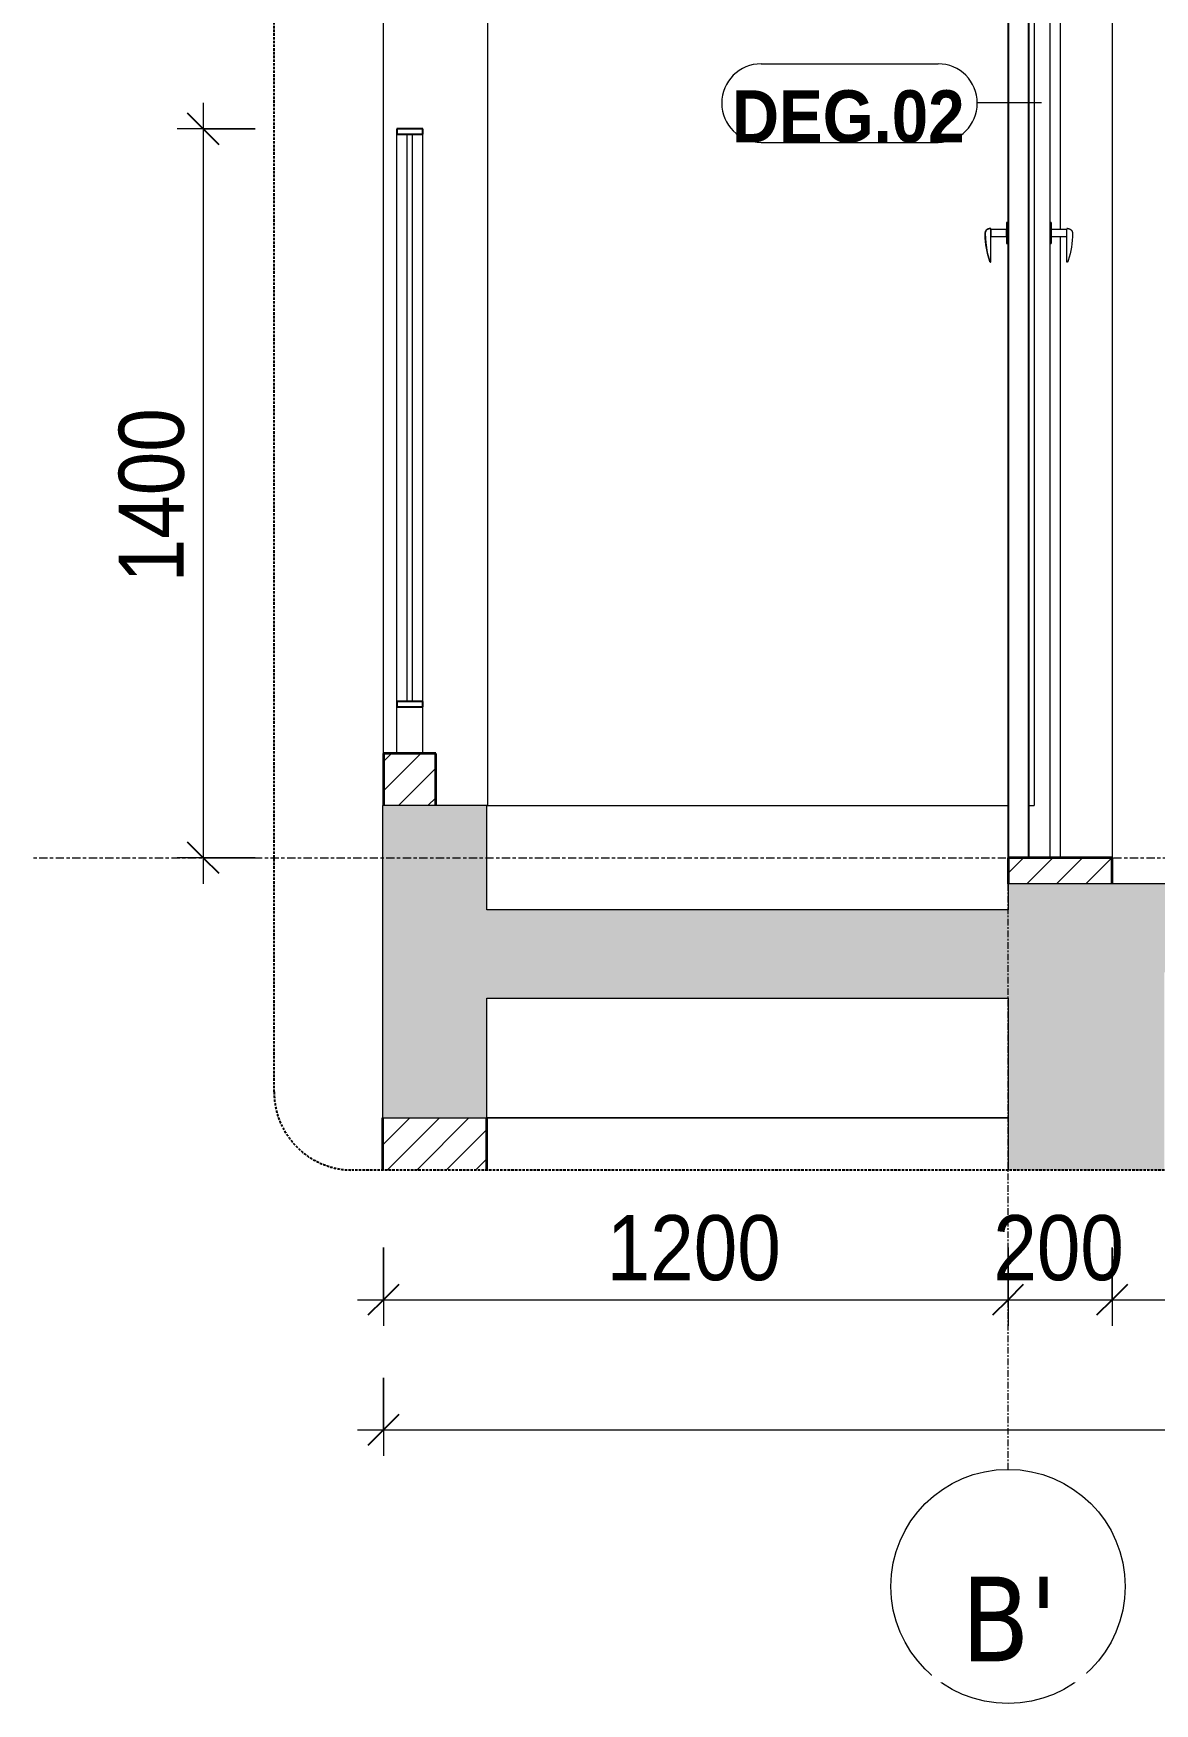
# Model space of a CAD drawing. Header units: millimetres. Extents: x 50254 to 245170, y 481 to 78637.
# Drawn here: x 65423 to 67577, y 575 to 3783 of the extents above; entities that cross this region are included whole.
import ezdxf

# ---------------------------------------------------------------- set-up
doc = ezdxf.new("R2010")
doc.units = ezdxf.units.MM
for name, pattern in [('Centre', [31.75, 6.35, -4.7625, 15.875, -4.7625]), ('Grid Line', [22.225, 12.7, -3.175, 3.175, -3.175]), ('Hidden', [7.14375, 4.7625, -2.38125])]:
    doc.linetypes.add(name, pattern=pattern)
for name, color, linetype, lineweight in [('0-4', 90, 'Continuous', 5), ('A-ANNO-DIMS', 211, 'Continuous', 9), ('A-ANNO-DIMS-50', 211, 'Continuous', 9), ('A-DETL-GENF', 92, 'Continuous', 18), ('A-DETL-GENF-4', 92, 'Hidden', 25), ('A-DETL-GENF-5', 9, 'Continuous', 18), ('A-DETL-THIN', 151, 'Continuous', 18), ('A-DOOR', 31, 'Continuous', 18), ('A-DOOR-4', 31, 'Continuous', 25), ('A-DOOR-FRAM', 31, 'Continuous', 25), ('A-DOOR-FRAM-1', 31, 'Continuous', 18), ('A-DOOR-GLAZ', 31, 'Continuous', 18), ('A-DOOR-IDEN', 31, 'Continuous', 9), ('A-FLOR-HRAL', 11, 'Continuous', 18), ('A-FLOR-HRAL-3', 11, 'Continuous', 25), ('A-FLOR-LEVL-2', 51, 'Centre', 9), ('A-WALL', 113, 'Continuous', 18), ('A-WALL-4', 250, 'Continuous', 35), ('A-WALL-PATT-2', 111, 'Continuous', 18), ('S-BEAM-1', 7, 'Continuous', 18), ('S-COLS', 52, 'Continuous', 18), ('S-GRID-1', 1, 'Grid Line', 9), ('S-GRID-IDEN', 1, 'Continuous', 9)]:
    doc.layers.add(name, color=color, linetype=linetype, lineweight=lineweight)
doc.styles.add('Arial_B_1', font='arialbd.ttf', dxfattribs={"width": 0.9, "height": 100})
doc.styles.add('Tahoma_B', font='tahomabd.ttf', dxfattribs={"height": 162.5})
doc.styles.add('UTM Avo', font='', dxfattribs={"width": 0.9, "height": 125})
doc.styles.get('UTM Avo').set_extended_font_data('UTM Avo')
doc.dimstyles.new('1_Dim_chi_tiet_2_5', dxfattribs={"dimscale": 304.8, "dimtxt": 124.912619, "dimasz": 0.19685, "dimexe": 0.164042, "dimexo": 0.0625, "dimgap": 0.016404, "dimtad": 1, "dimdec": 0, "dimrnd": 5, "dimzin": 0, "dimdsep": 46, "dimtxsty": 'UTM Avo', "dimblk1": 'OBLIQUE', "dimblk2": 'OBLIQUE', "dimsah": 1, "dimcen": 0.09, "dimdle": 0.164042, "dimazin": 0, "dimtfac": 1, "dimtdec": 4, "dimtix": 1, "dimtmove": 0, "dimatfit": 3, "dimfxl": 0.328084, "dimfxlon": 1, "dimtvp": 1, "dimtolj": 1, "dimtzin": 0, "dimarcsym": 2})
pattern_1 = [(45, (72580.485, 15375), (-28.28427, 28.28427), [])]

# ---------------------------------------------------------------- blocks, each defined once
blk = doc.blocks.new('NCV_TKTC_KET CAU_rvt-2-TKCS_CĂN HỘ LOẠI 1 - MẶT CẮT 1')
at = {"layer": 'S-BEAM-1'}
for p, q in [((23535.3, 2300), (24536.9, 2300)), ((23535.3, 1700), (24536.9, 1700))]:
    blk.add_line(p, q, dxfattribs=at)
blk = doc.blocks.new('DEG_02-DEG_03 - DEG_02-2500x2400mm-CỬA ĐI 02 CÁNH TRƯỢT-625766-TKCS_CĂN HỘ LOẠI 1 - MẶT CẮT 1')
at = {"layer": 'A-DOOR'}
for p, q in [((24616.9, 4560), (24616.9, 2200)), ((24503.9, 3408.7), (24502.6, 3408.7)), ((24503.9, 3343.9), (24503.9, 3408.7)), ((24533.9, 3407), (24503.9, 3407)), ((24503.9, 3407), (24503.9, 3393)), ((24533.9, 3407), (24503.9, 3407)), ((24536.9, 3420), (24533.9, 3420)), ((24536.9, 3420), (24533.9, 3420)), ((24533.9, 3420), (24533.9, 3380)), ((24533.9, 3393), (24533.9, 3407)), ((24536.9, 3380), (24536.9, 3420)), ((24619.9, 3420), (24616.9, 3420)), ((24619.9, 3420), (24619.9, 3400)), ((24649.9, 3407), (24619.9, 3407)), ((24649.9, 3399.2), (24649.9, 3408.3)), ((24503.9, 3393), (24533.9, 3393)), ((24503.9, 3393), (24533.9, 3393)), ((24533.9, 3380), (24536.9, 3380)), ((24533.9, 3380), (24536.9, 3380)), ((24616.9, 3380), (24619.9, 3380)), ((24619.9, 3400), (24619.9, 3380)), ((24619.9, 3393), (24649.9, 3393)), ((24649.9, 3345.2), (24649.9, 3399.2)), ((24503.9, 3343.9), (24503.9, 3343.7)), ((24503.9, 3343.7), (24503.9, 3343.8)), ((24649.9, 3343.7), (24649.9, 3345.2)), ((24649.9, 3345.2), (24649.9, 3343.7))]:
    blk.add_line(p, q, dxfattribs=at)
at = {"layer": 'A-DOOR', "flags": 128}
for points in [[(24493, 3399.2), (24493, 3399.6), (24493, 3400), (24493.1, 3400.3), (24493.1, 3400.7), (24493.2, 3401.1), (24493.3, 3401.5), (24493.4, 3401.8), (24493.5, 3402.2), (24493.6, 3402.5), (24493.7, 3402.9), (24493.9, 3403.2), (24494.1, 3403.6), (24494.2, 3403.9), (24494.4, 3404.2), (24494.6, 3404.5), (24494.9, 3404.9), (24495.1, 3405.2), (24495.3, 3405.4), (24495.6, 3405.7), (24495.9, 3406), (24496.1, 3406.3), (24496.4, 3406.5), (24496.7, 3406.7), (24497, 3407), (24497.3, 3407.2), (24497.7, 3407.4), (24498, 3407.5), (24498.3, 3407.7), (24498.7, 3407.9), (24499, 3408), (24499.4, 3408.2), (24499.7, 3408.3), (24500.1, 3408.4), (24500.5, 3408.5), (24500.8, 3408.5), (24501.2, 3408.6), (24501.6, 3408.6), (24502, 3408.7), (24502.3, 3408.7), (24502.4, 3408.7)], [(24502.6, 3408.7), (24500.5, 3408.4), (24498.5, 3407.8), (24496.6, 3406.6), (24495.1, 3405.2), (24494, 3403.3), (24493.2, 3401.3), (24493, 3399.2)], [(24502.6, 3408.7), (24502.6, 3408.7), (24502.6, 3408.7), (24502.5, 3408.7), (24502.5, 3408.7), (24502.5, 3408.7), (24502.5, 3408.7), (24502.5, 3408.7), (24502.5, 3408.7), (24502.4, 3408.7), (24502.4, 3408.7), (24502.4, 3408.7), (24502.4, 3408.7)], [(24502.4, 3408.7), (24502.4, 3408.7), (24502.4, 3408.7), (24502.4, 3408.7), (24502.5, 3408.7), (24502.5, 3408.7), (24502.5, 3408.7), (24502.5, 3408.7), (24502.5, 3408.7), (24502.5, 3408.7), (24502.6, 3408.7), (24502.6, 3408.7), (24502.6, 3408.7), (24502.6, 3408.7), (24502.7, 3408.7), (24502.7, 3408.7), (24502.7, 3408.7), (24502.8, 3408.7), (24502.8, 3408.7), (24502.8, 3408.7), (24502.9, 3408.7), (24502.9, 3408.7), (24503, 3408.7), (24503, 3408.7), (24503.1, 3408.7), (24503.1, 3408.7), (24503.2, 3408.7), (24503.2, 3408.7), (24503.3, 3408.7), (24503.3, 3408.7), (24503.4, 3408.7), (24503.4, 3408.7), (24503.5, 3408.7), (24503.6, 3408.7), (24503.6, 3408.7), (24503.7, 3408.7), (24503.7, 3408.7), (24503.8, 3408.7), (24503.9, 3408.7), (24503.9, 3408.7), (24503.9, 3408.7)], [(24649.9, 3408.7), (24650, 3408.7), (24650.1, 3408.7), (24650.1, 3408.7), (24650.2, 3408.7), (24650.2, 3408.7), (24650.3, 3408.7), (24650.4, 3408.7), (24650.4, 3408.7), (24650.5, 3408.7), (24650.5, 3408.7), (24650.6, 3408.7), (24650.6, 3408.7), (24650.7, 3408.7), (24650.7, 3408.7), (24650.8, 3408.7), (24650.8, 3408.7), (24650.9, 3408.7), (24650.9, 3408.7), (24651, 3408.7), (24651, 3408.7), (24651.1, 3408.7), (24651.1, 3408.7), (24651.1, 3408.7), (24651.2, 3408.7), (24651.2, 3408.7), (24651.2, 3408.7), (24651.3, 3408.7), (24651.3, 3408.7), (24651.3, 3408.7), (24651.3, 3408.7), (24651.4, 3408.7), (24651.4, 3408.7), (24651.4, 3408.7), (24651.4, 3408.7), (24651.4, 3408.7), (24651.4, 3408.7), (24651.4, 3408.7), (24651.4, 3408.7), (24651.4, 3408.7)], [(24651.4, 3408.7), (24651.4, 3408.7), (24651.4, 3408.7), (24651.4, 3408.7), (24651.4, 3408.7), (24651.4, 3408.7), (24651.4, 3408.7), (24651.4, 3408.7), (24651.4, 3408.7), (24651.3, 3408.7), (24651.3, 3408.7), (24651.3, 3408.7), (24651.3, 3408.7), (24651.2, 3408.7), (24651.2, 3408.7), (24651.2, 3408.7), (24651.1, 3408.7), (24651.1, 3408.7), (24651.1, 3408.7), (24651, 3408.7), (24651, 3408.7), (24650.9, 3408.7), (24650.9, 3408.7), (24650.8, 3408.7), (24650.8, 3408.7), (24650.7, 3408.7), (24650.7, 3408.7), (24650.6, 3408.7), (24650.6, 3408.7), (24650.5, 3408.7), (24650.5, 3408.7), (24650.4, 3408.7), (24650.4, 3408.7), (24650.3, 3408.7), (24650.2, 3408.7), (24650.2, 3408.7), (24650.1, 3408.7), (24650.1, 3408.7), (24650, 3408.7), (24650, 3408.7), (24649.9, 3408.7)], [(24651.4, 3408.7), (24651.8, 3408.7), (24652.2, 3408.6), (24652.6, 3408.6), (24652.9, 3408.5), (24653.3, 3408.5), (24653.7, 3408.4), (24654, 3408.3), (24654.4, 3408.2), (24654.8, 3408.1), (24655.1, 3407.9), (24655.5, 3407.8), (24655.8, 3407.6), (24656.1, 3407.4), (24656.5, 3407.2), (24656.8, 3407), (24657.1, 3406.8), (24657.4, 3406.6), (24657.7, 3406.3), (24657.9, 3406.1), (24658.2, 3405.8), (24658.5, 3405.5), (24658.7, 3405.2), (24659, 3404.9), (24659.2, 3404.6), (24659.4, 3404.3), (24659.6, 3404), (24659.8, 3403.7), (24659.9, 3403.3), (24660.1, 3403), (24660.2, 3402.6), (24660.4, 3402.3), (24660.5, 3401.9), (24660.6, 3401.6), (24660.7, 3401.2), (24660.7, 3400.8), (24660.8, 3400.4), (24660.8, 3400.1), (24660.9, 3399.7), (24660.9, 3399.3), (24660.9, 3399.2)], [(24502.1, 3345.2), (24500.1, 3351.5), (24498.3, 3357.8), (24496.7, 3364.2), (24495.5, 3370.7), (24494.5, 3377.2), (24493.7, 3383.8), (24493.2, 3390.3), (24493, 3396.9), (24493, 3399.2)], [(24493, 3399.2), (24494, 3380.9), (24497.1, 3362.8), (24502.2, 3345.2)], [(24660.9, 3399.2), (24660.8, 3392.6), (24660.4, 3386), (24659.7, 3379.5), (24658.8, 3373), (24657.6, 3366.5), (24656.2, 3360.1), (24654.5, 3353.7), (24652.5, 3347.4), (24651.8, 3345.2)], [(24503.9, 3343.7), (24503.8, 3343.7), (24503.8, 3343.7), (24503.7, 3343.7), (24503.6, 3343.8), (24503.5, 3343.8), (24503.4, 3343.8), (24503.3, 3343.9), (24503.2, 3343.9), (24503.1, 3343.9), (24503.1, 3344), (24503, 3344), (24502.9, 3344.1), (24502.8, 3344.2), (24502.8, 3344.2), (24502.7, 3344.3), (24502.6, 3344.3), (24502.6, 3344.4), (24502.5, 3344.5), (24502.4, 3344.6), (24502.4, 3344.6), (24502.3, 3344.7), (24502.3, 3344.8), (24502.2, 3344.9), (24502.2, 3345), (24502.2, 3345), (24502.1, 3345.1), (24502.1, 3345.2)], [(24502.2, 3345.2), (24502.5, 3344.7), (24502.9, 3344.3), (24503.4, 3344), (24503.9, 3343.9)], [(24651.8, 3345.2), (24651.8, 3345.1), (24651.7, 3345), (24651.7, 3345), (24651.6, 3344.9), (24651.6, 3344.8), (24651.5, 3344.7), (24651.5, 3344.6), (24651.4, 3344.6), (24651.4, 3344.5), (24651.3, 3344.4), (24651.2, 3344.3), (24651.2, 3344.3), (24651.1, 3344.2), (24651, 3344.2), (24651, 3344.1), (24650.9, 3344), (24650.8, 3344), (24650.7, 3343.9), (24650.6, 3343.9), (24650.6, 3343.9), (24650.5, 3343.8), (24650.4, 3343.8), (24650.3, 3343.8), (24650.2, 3343.7), (24650.1, 3343.7), (24650, 3343.7), (24649.9, 3343.7)]]:
    blk.add_lwpolyline(points, dxfattribs=at)
at = {"layer": 'A-DOOR-4'}
for p, q in [((24576.9, 4560), (24536.9, 4560)), ((24536.9, 4560), (24536.9, 2200)), ((24576.9, 2200), (24576.9, 4560)), ((24536.9, 2200), (24576.9, 2200))]:
    blk.add_line(p, q, dxfattribs=at)
at = {"layer": 'A-DOOR-FRAM'}
for p, q in [((24636.9, 4600), (24536.9, 4600)), ((24536.9, 4600), (24536.9, 4560)), ((24636.9, 4560), (24636.9, 4600)), ((24536.9, 4560), (24636.9, 4560))]:
    blk.add_line(p, q, dxfattribs=at)
at = {"layer": 'A-DOOR-FRAM-1'}
for p, q in [((24636.9, 4560), (24636.9, 3407)), ((24636.9, 3393.1), (24636.9, 2200))]:
    blk.add_line(p, q, dxfattribs=at)
at = {"layer": 'A-DOOR-GLAZ'}
for p, q in [((24586.9, 4460), (24576.9, 4460)), ((24586.9, 4460), (24586.9, 2300)), ((24576.9, 2300), (24586.9, 2300))]:
    blk.add_line(p, q, dxfattribs=at)
blk = doc.blocks.new('Railing - 50 x 10mm-V24-TKCS_CĂN HỘ LOẠI 1 - MẶT CẮT 1')
at = {"layer": 'A-FLOR-HRAL'}
for p, q in [((23362.4, 2500), (23362.4, 3590)), ((23412.4, 2500), (23412.4, 3590)), ((23362.4, 2400), (23362.4, 2490)), ((23412.4, 2400), (23412.4, 2490))]:
    blk.add_line(p, q, dxfattribs=at)
blk = doc.blocks.new('Railing - 10mm-V25-TKCS_CĂN HỘ LOẠI 1 - MẶT CẮT 1')
at = {"layer": 'A-FLOR-HRAL'}
for p, q in [((23382.4, 2500), (23382.4, 3590)), ((23392.4, 2500), (23392.4, 3590))]:
    blk.add_line(p, q, dxfattribs=at)
blk = doc.blocks.new('Railing - Railing-1602689-TKCS_CĂN HỘ LOẠI 1 - MẶT CẮT 1')
at = {"layer": 'A-FLOR-HRAL-3'}
for p, q in [((23412.4, 3600), (23362.4, 3600)), ((23362.4, 3600), (23362.4, 3590)), ((23412.4, 3590), (23412.4, 3600)), ((23362.4, 3590), (23412.4, 3590)), ((23412.4, 2500), (23362.4, 2500)), ((23362.4, 2500), (23362.4, 2490)), ((23362.4, 2490), (23412.4, 2490)), ((23412.4, 2490), (23412.4, 2500))]:
    blk.add_line(p, q, dxfattribs=at)
for name in ['Railing - 50 x 10mm-V24-TKCS_CĂN HỘ LOẠI 1 - MẶT CẮT 1', 'Railing - 10mm-V25-TKCS_CĂN HỘ LOẠI 1 - MẶT CẮT 1']:
    blk.add_blockref(name, (0, 0))
blk = doc.blocks.new('BORDER VIEW - BORDER VIEW-3678723-TKCS_CĂN HỘ LOẠI 1 - MẶT CẮT 1')
at = {"layer": 'A-DETL-GENF-4'}
for p, q in [((23126.9, 1750), (23126.9, 5773)), ((33752.8, 1600), (23276.9, 1600))]:
    blk.add_line(p, q, dxfattribs=at)
blk.add_arc((23276.9, 1750), 150, 180, 270, dxfattribs=at)
blk = doc.blocks.new('Grid - M_Grid Head - Circle-353313-TKCS_CĂN HỘ LOẠI 1 - MẶT CẮT 1')
at = {"layer": 'S-GRID-IDEN'}
blk.add_circle((25536.9, 800), 225, dxfattribs=at)
blk = doc.blocks.new('STN_Door Tag - STN_Door Tag-1788670-TKCS_CĂN HỘ LOẠI 1 - MẶT CẮT 1')
at = {"layer": 'A-DOOR-IDEN'}
for p, q in [((24062.4, 3724.9), (24402.4, 3724.9)), ((24062.4, 3574), (24402.4, 3574))]:
    blk.add_line(p, q, dxfattribs=at)
for centre, start, end in [((24062.4, 3649.5), 90, 270), ((24402.4, 3649.5), 270, 90)]:
    blk.add_arc(centre, 75.5, start, end, dxfattribs=at)
blk = doc.blocks.new('DIMBLOCK38-TKCS_CĂN HỘ LOẠI 1 - MẶT CẮT 1')
at = {"layer": 'A-ANNO-DIMS-50', "lineweight": 25}
for p, q in [((65749.2, 3600), (65719.2, 3630)), ((65749.2, 3600), (65779.2, 3570)), ((65749.2, 2200), (65719.2, 2230)), ((65749.2, 2200), (65779.2, 2170))]:
    blk.add_line(p, q, dxfattribs=at)
at = {"layer": 'A-ANNO-DIMS-50'}
for p, q in [((65749.2, 3650), (65749.2, 2150)), ((65849.2, 3600), (65699.2, 3600)), ((65749.2, 3600), (65849.2, 3600)), ((65849.2, 2200), (65699.2, 2200)), ((65749.2, 2200), (65849.2, 2200))]:
    blk.add_line(p, q, dxfattribs=at)
at = {"layer": 'A-ANNO-DIMS-50', "color": 0, "insert": (65586.8, 2728.8), "char_height": 125, "width": 410.824, "attachment_point": 1, "rotation": 90, "line_spacing_factor": 1.110334, "style": 'UTM Avo'}
blk.add_mtext('1400', dxfattribs=at)
blk = doc.blocks.new('_Oblique')
at = {"color": 0, "linetype": 'ByBlock', "lineweight": -2}
blk.add_line((-0.5, -0.5), (0.5, 0.5), dxfattribs=at)
blk = doc.blocks.new('DIMBLOCK40-TKCS_CĂN HỘ LOẠI 1 - MẶT CẮT 1')
at = {"layer": 'A-ANNO-DIMS-50'}
for p, q in [((66095.4, 1450.9), (66095.4, 1300.9)), ((66095.4, 1350.9), (66095.4, 1450.9)), ((67295.4, 1450.9), (67295.4, 1300.9)), ((67295.4, 1350.9), (67295.4, 1450.9)), ((66045.4, 1350.9), (67295.4, 1350.9))]:
    blk.add_line(p, q, dxfattribs=at)
at = {"layer": 'A-ANNO-DIMS-50', "lineweight": 25}
for p, q in [((66095.4, 1350.9), (66125.4, 1380.9)), ((67295.4, 1350.9), (67325.4, 1380.9)), ((66095.4, 1350.9), (66065.4, 1320.9)), ((67295.4, 1350.9), (67265.4, 1320.9))]:
    blk.add_line(p, q, dxfattribs=at)
at = {"layer": 'A-ANNO-DIMS-50', "color": 0, "insert": (66524.2, 1513.3), "char_height": 125, "width": 410.824, "attachment_point": 1, "line_spacing_factor": 1.110334, "style": 'UTM Avo'}
blk.add_mtext('1200', dxfattribs=at)
blk = doc.blocks.new('DIMBLOCK41-TKCS_CĂN HỘ LOẠI 1 - MẶT CẮT 1')
at = {"layer": 'A-ANNO-DIMS-50'}
for p, q in [((67295.4, 1450.9), (67295.4, 1300.9)), ((67295.4, 1350.9), (67295.4, 1450.9)), ((67495.4, 1450.9), (67495.4, 1300.9)), ((67495.4, 1350.9), (67495.4, 1450.9)), ((67295.4, 1350.9), (67495.4, 1350.9))]:
    blk.add_line(p, q, dxfattribs=at)
at = {"layer": 'A-ANNO-DIMS-50', "lineweight": 25}
for p, q in [((67295.4, 1350.9), (67325.4, 1380.9)), ((67495.4, 1350.9), (67525.4, 1380.9)), ((67295.4, 1350.9), (67265.4, 1320.9)), ((67495.4, 1350.9), (67465.4, 1320.9))]:
    blk.add_line(p, q, dxfattribs=at)
at = {"layer": 'A-ANNO-DIMS-50', "color": 0, "insert": (67267, 1513.3), "char_height": 125, "width": 308.118, "attachment_point": 1, "line_spacing_factor": 1.110334, "style": 'UTM Avo'}
blk.add_mtext('200', dxfattribs=at)
blk = doc.blocks.new('DIMBLOCK42-TKCS_CĂN HỘ LOẠI 1 - MẶT CẮT 1')
at = {"layer": 'A-ANNO-DIMS-50'}
for p, q in [((67495.4, 1450.9), (67495.4, 1300.9)), ((67495.4, 1350.9), (67495.4, 1450.9)), ((76095.4, 1450.9), (76095.4, 1300.9)), ((76095.4, 1350.9), (76095.4, 1450.9)), ((67495.4, 1350.9), (76095.4, 1350.9))]:
    blk.add_line(p, q, dxfattribs=at)
at = {"layer": 'A-ANNO-DIMS-50', "lineweight": 25}
for p, q in [((67495.4, 1350.9), (67525.4, 1380.9)), ((76095.4, 1350.9), (76125.4, 1380.9)), ((67495.4, 1350.9), (67465.4, 1320.9)), ((76095.4, 1350.9), (76065.4, 1320.9))]:
    blk.add_line(p, q, dxfattribs=at)
at = {"layer": 'A-ANNO-DIMS-50', "color": 0, "insert": (71624.2, 1513.3), "char_height": 125, "width": 410.824, "attachment_point": 1, "line_spacing_factor": 1.110334, "style": 'UTM Avo'}
blk.add_mtext('8600', dxfattribs=at)
blk = doc.blocks.new('DIMBLOCK44-TKCS_CĂN HỘ LOẠI 1 - MẶT CẮT 1')
at = {"layer": 'A-ANNO-DIMS-50'}
for p, q in [((66095.4, 1200.9), (66095.4, 1050.9)), ((66095.4, 1100.9), (66095.4, 1200.9)), ((76295.4, 1200.9), (76295.4, 1050.9)), ((76295.4, 1100.9), (76295.4, 1200.9)), ((66045.4, 1100.9), (76345.4, 1100.9))]:
    blk.add_line(p, q, dxfattribs=at)
at = {"layer": 'A-ANNO-DIMS-50', "lineweight": 25}
for p, q in [((66095.4, 1100.9), (66125.4, 1130.9)), ((76295.4, 1100.9), (76325.4, 1130.9)), ((66095.4, 1100.9), (66065.4, 1070.9)), ((76295.4, 1100.9), (76265.4, 1070.9))]:
    blk.add_line(p, q, dxfattribs=at)
at = {"layer": 'A-ANNO-DIMS-50', "color": 0, "insert": (70981.4, 1263.3), "char_height": 125, "width": 513.53, "attachment_point": 1, "line_spacing_factor": 1.110334, "style": 'UTM Avo'}
blk.add_mtext('10200', dxfattribs=at)

msp = doc.modelspace()

# ---------------------------------------------------------------- hatches: boundary and pattern name
at = {"layer": 'A-DETL-GENF-5'}
h = msp.add_hatch(dxfattribs=at)
h.set_pattern_fill('FP_4', color=256, style=0, pattern_type=2)
h.set_pattern_definition([(50, (72580.5, 15375), (364.368, -31.878), [38.1, -419.1]), (355, (72580.5, 15375), (-70.486, 382.113), [30.48, -335.28]), (100.451, (72610.85, 15372.34), (293.885, 350.233), [32.38, -356.18]), (46.184, (72580.5, 15476.6), (542.158, -84.086), [57.15, -628.65]), (96.636, (72625.67, 15469.6), (474.805, 494.855), [48.57, -534.27]), (351.184, (72580.5, 15476.6), (474.81, 494.85), [45.72, -502.92]), (21, (72631.3, 15451.2), (303.2285, -204.5305), [38.1, -419.1]), (326, (72631.3, 15451.2), (123.604, 368.376), [30.48, -335.28]), (71.451, (72656.55, 15434.16), (426.834, 163.843), [32.38, -356.18]), (37.5, (72580.49, 15375), (6.1766, 169.1102), [3.353, -327.863, 3.353, -337.007, -336.55]), (37.5, (72580.49, 15375), (6.1766, 169.1102), [-671.576, 3.353, -333.197]), (7.5, (72580.49, 15375), (133.6389, 200.3615), [3.353, -190.703, 3.353, -320.243, -128.27]), (7.5, (72580.49, 15375), (133.6389, 200.3615), [-517.652, 3.353, -124.917]), (327.5, (72467.2, 15375), (271.1818, -11.4584), [3.353, -123.647, 3.353, -392.887, -525.78]), (327.5, (72467.2, 15375), (271.1818, -11.4584), [-523.24, 3.353, -522.427]), (317.5, (72416.4, 15375), (296.2585, 50.853), [3.353, -161.747, 3.353, -259.791, -373.38]), (317.5, (72416.4, 15375), (296.2585, 50.853), [-428.244, 3.353, -370.027]), (45, (72580.49, 15375), (-125.7236, 125.7236), []), (45, (72580.49, 15565.5), (-125.7236, 125.7236), [])])
h.paths.add_polyline_path([(67555.9, 1600), (67595.4, 1600), (67595.4, 1980), (71595.4, 1980), (71595.4, 1750), (71795.4, 1750), (71795.4, 1980), (75693.4, 1980), (75693.4, 1700), (76293.4, 1700), (76293.4, 1960), (76661.3, 1960), (76661.3, 2130), (76293.4, 2130), (76293.4, 2150), (67295.4, 2150), (67295.4, 2100), (66293.8, 2100), (66293.8, 2300), (66093.8, 2300), (66093.8, 1700), (66293.8, 1700), (66293.8, 1930), (67295.4, 1930), (67295.4, 1600), (67308.1, 1600)])
at = {"layer": 'A-WALL-PATT-2'}
h = msp.add_hatch(dxfattribs=at)
h.set_pattern_fill('FP_3', color=256, style=0, pattern_type=2)
h.set_pattern_definition(pattern_1)
h.paths.add_polyline_path([(67335.4, 2150), (67495.4, 2150), (67495.4, 2200), (67295.4, 2200), (67295.4, 2150), (67310.1, 2150)])
h.paths.add_polyline_path([(67295.4, 4600), (67495.4, 4600), (67495.4, 4950), (67295.4, 4950)])
h = msp.add_hatch(dxfattribs=at)
h.set_pattern_fill('FP_3', color=256, style=0, pattern_type=2)
h.set_pattern_definition(pattern_1)
h.paths.add_polyline_path([(66195.8, 2300), (66195.8, 2400), (66095.8, 2400), (66095.8, 2300), (66170.8, 2300)])
h = msp.add_hatch(dxfattribs=at)
h.set_pattern_fill('FP_3', color=256, style=0, pattern_type=2)
h.set_pattern_definition(pattern_1)
h.paths.add_polyline_path([(66293.8, 1600), (66293.8, 1700), (66093.8, 1700), (66093.8, 1600), (66095.4, 1600)])

# ---------------------------------------------------------------- linework, layer by layer
at = {"layer": 'A-DETL-THIN'}
for p, q in [((66293.8, 2300), (66093.8, 2300)), ((66093.8, 2300), (66093.8, 1700)), ((66293.8, 2100), (66293.8, 2300)), ((76293.4, 2150), (67295.4, 2150)), ((67295.4, 2150), (67295.4, 2100)), ((67295.4, 2100), (66293.8, 2100)), ((66293.8, 1700), (66293.8, 1930)), ((66293.8, 1930), (67295.4, 1930)), ((67295.4, 1930), (67295.4, 1600)), ((66093.8, 1700), (66293.8, 1700))]:
    msp.add_line(p, q, dxfattribs=at)
at = {"layer": 'A-DOOR-IDEN'}
msp.add_line((67359.9, 3650), (67236.4, 3650), dxfattribs=at)
at = {"layer": 'A-FLOR-LEVL-2'}
msp.add_line((65422.9, 2200), (77300.8, 2200), dxfattribs=at)
at = {"layer": 'A-WALL'}
for p, q in [((66295.4, 5100), (66295.4, 2300)), ((67495.4, 4600), (67495.4, 2200)), ((67295.4, 1700), (66293.8, 1700))]:
    msp.add_line(p, q, dxfattribs=at)
at = {"layer": 'A-WALL-4'}
for p, q in [((66195.8, 2400), (66095.8, 2400)), ((66095.8, 2400), (66095.8, 2300)), ((66195.8, 2300), (66195.8, 2400)), ((67495.4, 2200), (67295.4, 2200)), ((67295.4, 2200), (67295.4, 2150)), ((67495.4, 2150), (67495.4, 2200)), ((66093.8, 1700), (66093.8, 1600)), ((66293.8, 1600), (66293.8, 1700))]:
    msp.add_line(p, q, dxfattribs=at)
at = {"layer": 'S-COLS'}
for p, q in [((66095.4, 2300), (66095.4, 5100)), ((66295.4, 5100), (66295.4, 2300))]:
    msp.add_line(p, q, dxfattribs=at)
at = {"layer": 'S-GRID-1'}
for p, q in [((67295.4, 2275), (67295.4, 5172.2)), ((67295.4, 1025), (67295.4, 2275))]:
    msp.add_line(p, q, dxfattribs=at)

# ---------------------------------------------------------------- block references
at = {"layer": '0-4'}
msp.add_blockref('NCV_TKTC_KET CAU_rvt-2-TKCS_CĂN HỘ LOẠI 1 - MẶT CẮT 1', (42758.5, 0), dxfattribs=at)
at = {"layer": 'A-DETL-GENF'}
msp.add_blockref('BORDER VIEW - BORDER VIEW-3678723-TKCS_CĂN HỘ LOẠI 1 - MẶT CẮT 1', (42758.5, 0), dxfattribs=at)
at = {"layer": 'A-DOOR'}
msp.add_blockref('DEG_02-DEG_03 - DEG_02-2500x2400mm-CỬA ĐI 02 CÁNH TRƯỢT-625766-TKCS_CĂN HỘ LOẠI 1 - MẶT CẮT 1', (42758.5, 0), dxfattribs=at)
at = {"layer": 'A-DOOR-IDEN'}
msp.add_blockref('STN_Door Tag - STN_Door Tag-1788670-TKCS_CĂN HỘ LOẠI 1 - MẶT CẮT 1', (42758.5, 0), dxfattribs=at)
at = {"layer": 'A-FLOR-HRAL'}
msp.add_blockref('Railing - Railing-1602689-TKCS_CĂN HỘ LOẠI 1 - MẶT CẮT 1', (42758.5, 0), dxfattribs=at)
at = {"layer": 'S-GRID-IDEN'}
msp.add_blockref('Grid - M_Grid Head - Circle-353313-TKCS_CĂN HỘ LOẠI 1 - MẶT CẮT 1', (41758.5, 0), dxfattribs=at)

# ---------------------------------------------------------------- texts
at = {"layer": 'A-DOOR-IDEN', "insert": (66988.3, 3623.5), "char_height": 100, "width": 458.55, "attachment_point": 5, "line_spacing_factor": 0.936439, "style": 'Arial_B_1'}
msp.add_mtext('\\pt2.25,4.5,6.75,9,11.25,13.5,15.75,18,20.25,22.5,24.75,27,29.25,31.5,33.75,36,38.25,40.5,42.75,45,47.25,49.5,51.75,54,56.25,58.5,60.75,63,65.25,67.5,69.75,72;DEG.02', dxfattribs=at)

# ---------------------------------------------------------------- dimensions: what is measured, and where the dimension line sits
at = {"layer": 'A-ANNO-DIMS'}
dim = msp.add_linear_dim(base=(65749.2, 2200), p1=(65849.2, 3600), p2=(65849.2, 2200), angle=90, dimstyle='1_Dim_chi_tiet_2_5', override={"dimpost": '<>', "dimfxl": 1400}, dxfattribs=at)
dim.commit()
dim.dimension.update_dxf_attribs({"geometry": 'DIMBLOCK38-TKCS_CĂN HỘ LOẠI 1 - MẶT CẮT 1', "text_midpoint": (65679.5, 2900)})
for base, p1, p2, override, picture, middle in [((67295.4, 1350.9), (66095.4, 1450.9), (67295.4, 1450.9), {"dimpost": '<>', "dimfxl": 1200}, 'DIMBLOCK40-TKCS_CĂN HỘ LOẠI 1 - MẶT CẮT 1', (66695.4, 1420.6)), ((67495.4, 1350.9), (67295.4, 1450.9), (67495.4, 1450.9), {"dimpost": '<>', "dimfxl": 200}, 'DIMBLOCK41-TKCS_CĂN HỘ LOẠI 1 - MẶT CẮT 1', (67395.4, 1420.6)), ((76095.4, 1350.9), (67495.4, 1450.9), (76095.4, 1450.9), {"dimpost": '<>', "dimfxl": 8600}, 'DIMBLOCK42-TKCS_CĂN HỘ LOẠI 1 - MẶT CẮT 1', (71795.4, 1420.6)), ((76295.4, 1100.9), (66095.4, 1200.9), (76295.4, 1200.9), {"dimpost": '<>', "dimfxl": 10200}, 'DIMBLOCK44-TKCS_CĂN HỘ LOẠI 1 - MẶT CẮT 1', (71195.4, 1170.6))]:
    dim = msp.add_linear_dim(base=base, p1=p1, p2=p2, dimstyle='1_Dim_chi_tiet_2_5', override=override, dxfattribs=at)
    dim.commit()
    dim.dimension.update_dxf_attribs({"geometry": picture, "text_midpoint": middle})

# ---------------------------------------------------------------- next in the draw order: texts
at = {"layer": 'S-GRID-IDEN', "insert": (67297.5, 737.6), "char_height": 162.5, "width": 215, "attachment_point": 5, "line_spacing_factor": 0.996129, "style": 'Tahoma_B', "bg_fill": 3, "box_fill_scale": 1.25, "bg_fill_color": 256, "bg_fill_true_color": 13158600, "bg_fill_transparency": 0}
msp.add_mtext("\\pt634.99962,1269.99925,1905.0005,2540.00013,3174.99975,3809.99937,4445.00062,5080.00025,5714.99987,6349.9995,6985.00075,7620.00037,8255,8889.99962,9524.99925,10160.0005,10795.00013,11429.99975,12064.99938,12700.00063,13335.00025,13969.99988,14604.9995,15240.00075,15875.00038,16510,17144.99963,17779.99925,18415.0005,19050.00013,19684.99975,20319.99938;B'", dxfattribs=at)

doc.saveas('drawing.dxf')
